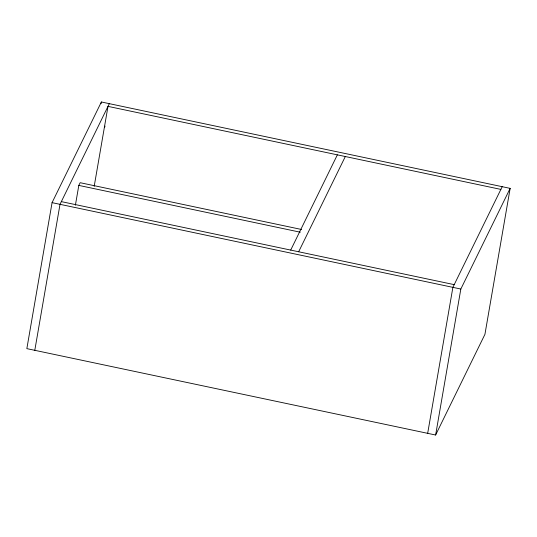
<?xml version="1.0" encoding="UTF-8"?>
<svg xmlns="http://www.w3.org/2000/svg" width="537" height="537" viewBox="0 0 537 537"><rect width="100%" height="100%" fill="white"/><g stroke="black" fill="none" stroke-linecap="round" stroke-linejoin="round"><path stroke-width="0.81" d="M104.782 127.047L104.977 126.088M52.069 202.65L26.85 348.634L435.621 435.017L484.931 334.35L510.15 188.366L101.379 101.983L52.069 202.65L460.833 289.034L510.15 188.366M34.798 350.312L60.016 204.328L109.326 103.668M75.395 205.215L78.818 185.406L80.147 182.701L301.599 229.494M101.097 103.634L101.379 101.983M94.183 186.379L108.004 106.373L500.873 189.4M427.674 433.332L452.886 287.355L502.202 186.688M435.621 435.017L460.833 289.034M290.705 250.088L337.364 154.844M298.653 251.772L345.318 156.522M78.818 185.406L300.27 232.206M61.339 201.623L454.215 284.644"/></g></svg>
